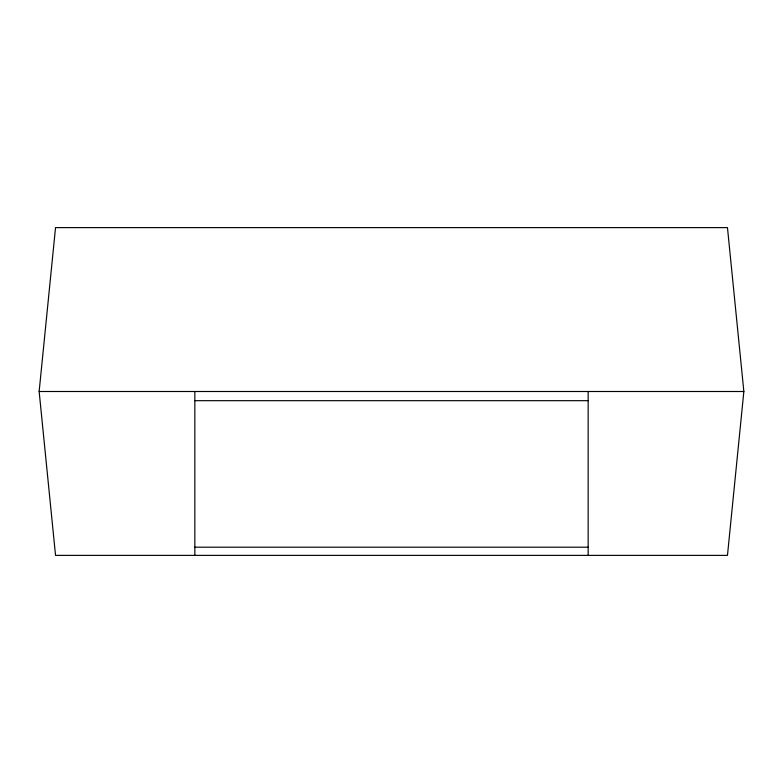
<?xml version="1.0" encoding="UTF-8"?>
<svg xmlns="http://www.w3.org/2000/svg" width="783" height="783" viewBox="0 0 783 783"><rect width="100%" height="100%" fill="white"/><g stroke="black" fill="none" stroke-linecap="round" stroke-linejoin="round"><path stroke-width="1.17" d="M39.15 391.5L55.534 227.618L727.466 227.618L743.85 391.5L727.466 555.382L55.534 555.382L39.15 391.5L743.85 391.5M194.84 400.681L588.16 400.681M194.84 547.19L588.16 547.19M588.16 391.5L588.16 555.382M194.84 391.5L194.84 555.382"/></g></svg>
